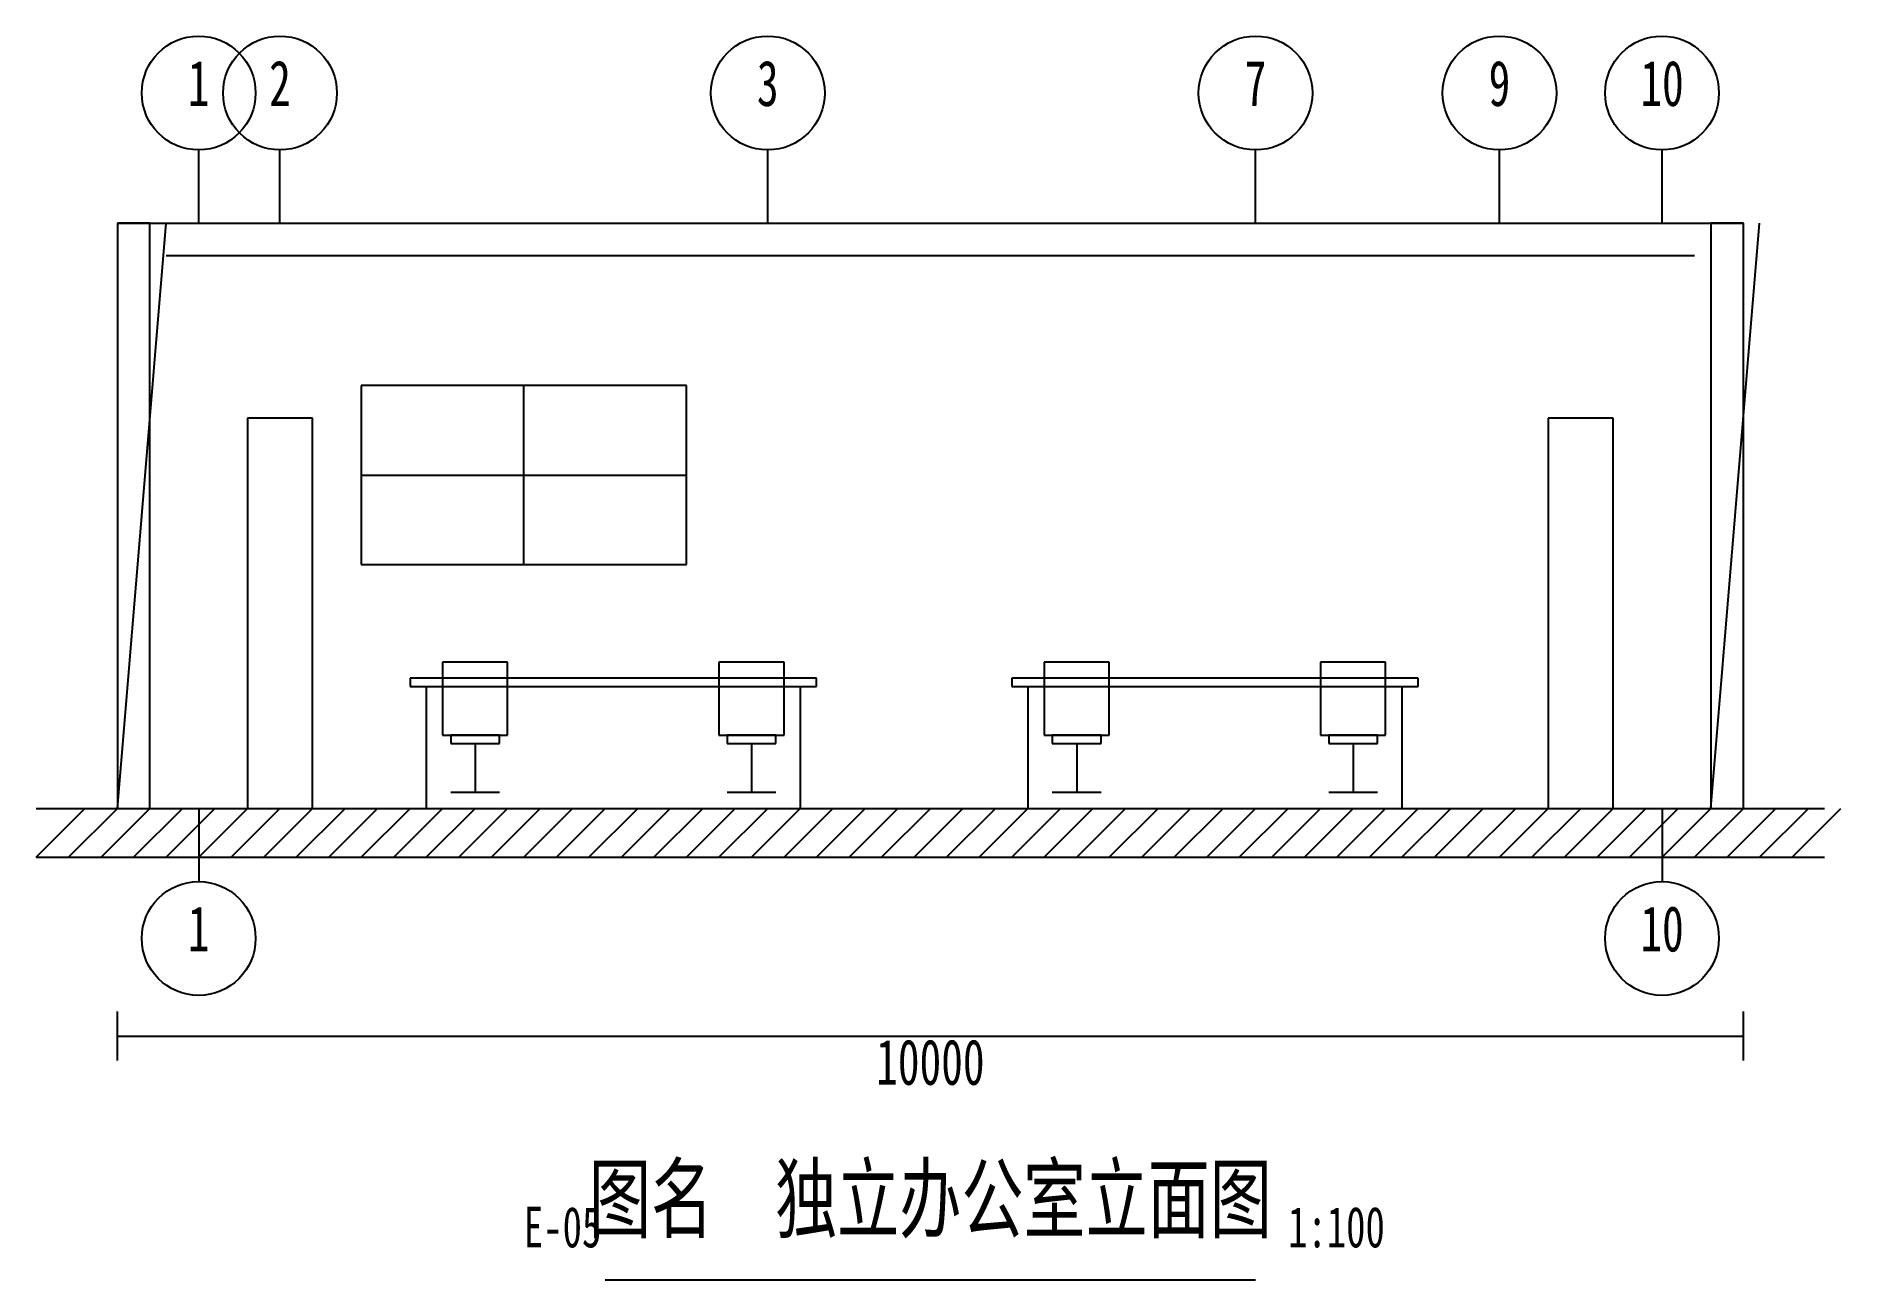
# Model space of a CAD drawing. Header units: millimetres. Extents: x -500 to 10600, y -2900 to 4750.
import ezdxf
from ezdxf.enums import TextEntityAlignment as Align

# ---------------------------------------------------------------- set-up
doc = ezdxf.new("R2010")
doc.units = ezdxf.units.MM
for name, color, linetype in [('AXIS', 1, 'Continuous'), ('CEIL', 4, 'Continuous'), ('COLUMN', 8, 'Continuous'), ('DIM', 1, 'Continuous'), ('DOOR', 3, 'Continuous'), ('FLOOR', 8, 'Continuous'), ('FURN', 8, 'Continuous'), ('TEXT', 7, 'Continuous'), ('WALL', 7, 'Continuous'), ('WIN', 5, 'Continuous')]:
    doc.layers.add(name, color=color, linetype=linetype)
doc.styles.add('HZ', font='SimSun.ttf', dxfattribs={"width": 0.7})

msp = doc.modelspace()

# ---------------------------------------------------------------- linework, layer by layer
at = {"layer": 'AXIS'}
for p, q in [((500, 3600), (500, 4050)), ((1000, 3600), (1000, 4050)), ((4000, 3600), (4000, 4050)), ((7000, 3600), (7000, 4050)), ((8500, 3600), (8500, 4050)), ((9500, 3600), (9500, 4050)), ((500, 0), (500, -450)), ((9500, 0), (9500, -450))]:
    msp.add_line(p, q, dxfattribs=at)
for centre in [(500, 4400), (1000, 4400), (4000, 4400), (7000, 4400), (8500, 4400), (9500, 4400), (500, -800), (9500, -800)]:
    msp.add_circle(centre, 350, dxfattribs=at)
at = {"layer": 'CEIL'}
msp.add_line((300, 3400), (9700, 3400), dxfattribs=at)
at = {"layer": 'COLUMN'}
for p, q in [((200, 3600), (0, 3600)), ((0, 3600), (0, 0)), ((0, 0), (300, 3600)), ((200, 0), (200, 3600)), ((10000, 3600), (9800, 3600)), ((9800, 3600), (9800, 0)), ((9800, 0), (10100, 3600)), ((10000, 0), (10000, 3600)), ((0, 0), (200, 0)), ((9800, 0), (10000, 0))]:
    msp.add_line(p, q, dxfattribs=at)
at = {"layer": 'DIM'}
for p, q in [((0, -1550), (0, -1250)), ((10000, -1550), (10000, -1250)), ((0, -1400), (10000, -1400))]:
    msp.add_line(p, q, dxfattribs=at)
at = {"layer": 'DOOR'}
for p, q in [((1200, 2400), (800, 2400)), ((800, 2400), (800, 0)), ((1200, 0), (1200, 2400)), ((9200, 2400), (8800, 2400)), ((8800, 2400), (8800, 0)), ((9200, 0), (9200, 2400)), ((800, 0), (1200, 0)), ((8800, 0), (9200, 0))]:
    msp.add_line(p, q, dxfattribs=at)
at = {"layer": 'FLOOR'}
for p, q in [((-500, 0), (10500, 0)), ((-500, -300), (-200, 0)), ((-300, -300), (0, 0)), ((-100, -300), (200, 0)), ((100, -300), (400, 0)), ((300, -300), (600, 0)), ((500, -300), (800, 0)), ((700, -300), (1000, 0)), ((900, -300), (1200, 0)), ((1100, -300), (1400, 0)), ((1300, -300), (1600, 0)), ((1500, -300), (1800, 0)), ((1700, -300), (2000, 0)), ((1900, -300), (2200, 0)), ((2100, -300), (2400, 0)), ((2300, -300), (2600, 0)), ((2500, -300), (2800, 0)), ((2700, -300), (3000, 0)), ((2900, -300), (3200, 0)), ((3100, -300), (3400, 0)), ((3300, -300), (3600, 0)), ((3500, -300), (3800, 0)), ((3700, -300), (4000, 0)), ((3900, -300), (4200, 0)), ((4100, -300), (4400, 0)), ((4300, -300), (4600, 0)), ((4500, -300), (4800, 0)), ((4700, -300), (5000, 0)), ((4900, -300), (5200, 0)), ((5100, -300), (5400, 0)), ((5300, -300), (5600, 0)), ((5500, -300), (5800, 0)), ((5700, -300), (6000, 0)), ((5900, -300), (6200, 0)), ((6100, -300), (6400, 0)), ((6300, -300), (6600, 0)), ((6500, -300), (6800, 0)), ((6700, -300), (7000, 0)), ((6900, -300), (7200, 0)), ((7100, -300), (7400, 0)), ((7300, -300), (7600, 0)), ((7500, -300), (7800, 0)), ((7700, -300), (8000, 0)), ((7900, -300), (8200, 0)), ((8100, -300), (8400, 0)), ((8300, -300), (8600, 0)), ((8500, -300), (8800, 0)), ((8700, -300), (9000, 0)), ((8900, -300), (9200, 0)), ((9100, -300), (9400, 0)), ((9300, -300), (9600, 0)), ((9500, -300), (9800, 0)), ((9700, -300), (10000, 0)), ((9900, -300), (10200, 0)), ((10100, -300), (10400, 0)), ((10300, -300), (10600, 0)), ((-500, -300), (10500, -300))]:
    msp.add_line(p, q, dxfattribs=at)
at = {"layer": 'FURN'}
for p, q in [((2400, 900), (2000, 900)), ((2000, 900), (2000, 450)), ((2400, 450), (2400, 900)), ((4100, 900), (3700, 900)), ((3700, 900), (3700, 450)), ((4100, 450), (4100, 900)), ((6100, 900), (5700, 900)), ((5700, 900), (5700, 450)), ((6100, 450), (6100, 900)), ((7800, 900), (7400, 900)), ((7400, 900), (7400, 450)), ((7800, 450), (7800, 900)), ((4300, 800), (1800, 800)), ((1800, 800), (1800, 750)), ((4300, 750), (4300, 800)), ((8000, 800), (5500, 800)), ((5500, 800), (5500, 750)), ((8000, 750), (8000, 800)), ((1800, 750), (4300, 750)), ((1900, 750), (1900, 0)), ((4200, 750), (4200, 0)), ((5500, 750), (8000, 750)), ((5600, 750), (5600, 0)), ((7900, 750), (7900, 0)), ((2000, 450), (2400, 450)), ((2350, 450), (2050, 450)), ((2050, 450), (2050, 400)), ((2350, 400), (2350, 450)), ((3700, 450), (4100, 450)), ((4050, 450), (3750, 450)), ((3750, 450), (3750, 400)), ((4050, 400), (4050, 450)), ((5700, 450), (6100, 450)), ((6050, 450), (5750, 450)), ((5750, 450), (5750, 400)), ((6050, 400), (6050, 450)), ((7400, 450), (7800, 450)), ((7750, 450), (7450, 450)), ((7450, 450), (7450, 400)), ((7750, 400), (7750, 450)), ((2050, 400), (2350, 400)), ((2200, 400), (2200, 100)), ((3750, 400), (4050, 400)), ((3900, 400), (3900, 100)), ((5750, 400), (6050, 400)), ((5900, 400), (5900, 100)), ((7450, 400), (7750, 400)), ((7600, 400), (7600, 100)), ((2050, 100), (2350, 100)), ((3750, 100), (4050, 100)), ((5750, 100), (6050, 100)), ((7450, 100), (7750, 100))]:
    msp.add_line(p, q, dxfattribs=at)
at = {"layer": 'TEXT'}
msp.add_line((3000, -2900), (7000, -2900), dxfattribs=at)
at = {"layer": 'WALL'}
msp.add_line((0, 3600), (10000, 3600), dxfattribs=at)
at = {"layer": 'WIN'}
for p, q in [((3500, 2600), (1500, 2600)), ((1500, 2600), (1500, 1500)), ((2500, 1500), (2500, 2600)), ((3500, 1500), (3500, 2600)), ((1500, 2050), (3500, 2050)), ((1500, 1500), (3500, 1500))]:
    msp.add_line(p, q, dxfattribs=at)

# ---------------------------------------------------------------- texts
at = {"layer": 'TEXT', "style": 'HZ', "width": 0.7}
for s, height, p in [('1', 280, (500, 4320)), ('2', 280, (1000, 4320)), ('3', 280, (4000, 4320)), ('7', 280, (7000, 4320)), ('9', 280, (8500, 4320)), ('10', 280, (9500, 4320)), ('1', 280, (500, -880)), ('10', 280, (9500, -880)), ('10000', 280, (5000, -1700)), ('图名  独立办公室立面图', 400, (5000, -2600))]:
    msp.add_text(s, height=height, dxfattribs=at).set_placement(p, align=Align.CENTER)
for s, p in [('E-05', (2500, -2700)), ('1:100', (7200, -2700))]:
    msp.add_text(s, height=250, dxfattribs=at).set_placement(p)

doc.saveas('drawing.dxf')
